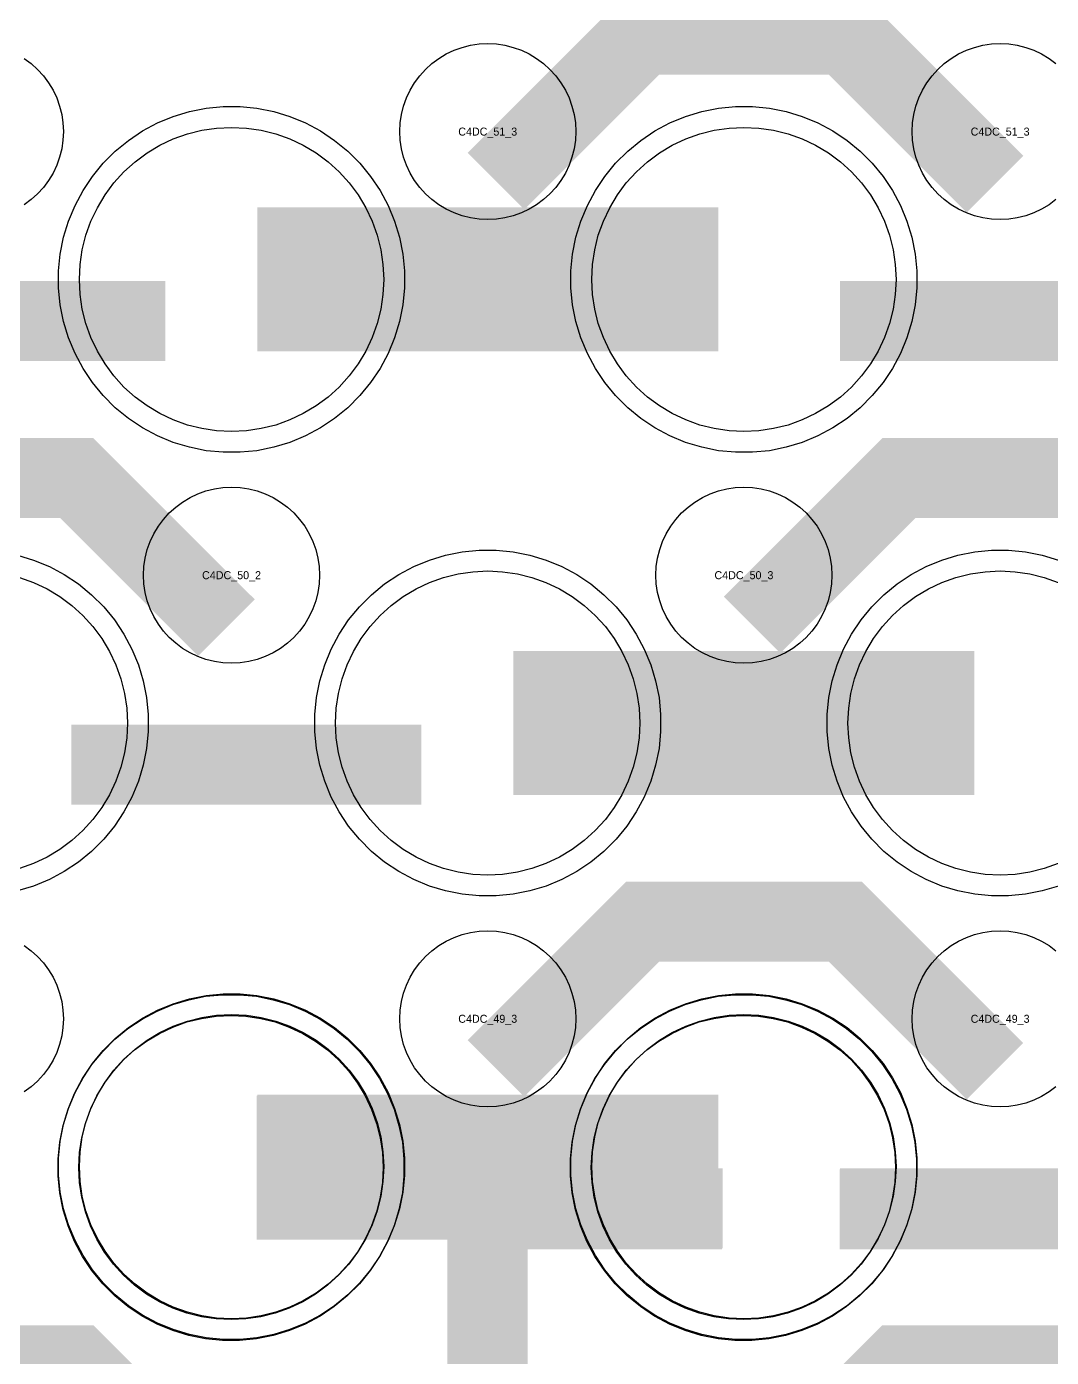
# Model space of a CAD drawing. Extents: x -11880 to 11880, y -14992 to 14992.
# Drawn here: x -11184 to -10864, y -8109.5 to -7693.8 of the extents above; entities that cross this region are included whole.
import ezdxf
from ezdxf.enums import TextEntityAlignment as Align

# ---------------------------------------------------------------- set-up
doc = ezdxf.new("R2010")
doc.units = 0
doc.header["$MEASUREMENT"] = 0
for name, color, linetype in [('GDS_775_DT_237', 138, 'CONTINUOUS'), ('RDL1_FS', 34, 'CONTINUOUS'), ('RDL_BS', 160, 'CONTINUOUS')]:
    doc.layers.add(name, color=color, linetype=linetype)

msp = doc.modelspace()

# ---------------------------------------------------------------- linework, layer by layer
at = {"layer": 'RDL1_FS'}
for points in [[(-11120, -7820.304), (-11124.657, -7820.075), (-11129.268, -7819.391), (-11133.791, -7818.259), (-11138.181, -7816.687), (-11142.395, -7814.695), (-11146.395, -7812.297), (-11150.14, -7809.519), (-11153.594, -7806.389), (-11156.724, -7802.935), (-11159.502, -7799.19), (-11161.9, -7795.19), (-11163.892, -7790.976), (-11165.464, -7786.586), (-11166.596, -7782.063), (-11167.28, -7777.452), (-11167.509, -7772.795), (-11167.28, -7768.138), (-11166.596, -7763.527), (-11165.464, -7759.004), (-11163.892, -7754.614), (-11161.9, -7750.4), (-11159.502, -7746.4), (-11156.724, -7742.655), (-11153.594, -7739.201), (-11150.14, -7736.071), (-11146.395, -7733.293), (-11142.395, -7730.895), (-11138.181, -7728.903), (-11133.791, -7727.331), (-11129.268, -7726.199), (-11124.657, -7725.515), (-11120, -7725.286), (-11115.343, -7725.515), (-11110.732, -7726.199), (-11106.209, -7727.331), (-11101.819, -7728.903), (-11097.605, -7730.895), (-11093.605, -7733.293), (-11089.86, -7736.071), (-11086.406, -7739.201), (-11083.276, -7742.655), (-11080.498, -7746.4), (-11078.1, -7750.4), (-11076.108, -7754.614), (-11074.536, -7759.004), (-11073.404, -7763.527), (-11072.72, -7768.138), (-11072.491, -7772.795), (-11072.72, -7777.452), (-11073.404, -7782.063), (-11074.536, -7786.586), (-11076.108, -7790.976), (-11078.1, -7795.19), (-11080.498, -7799.19), (-11083.276, -7802.935), (-11086.406, -7806.389), (-11089.86, -7809.519), (-11093.605, -7812.297), (-11097.605, -7814.695), (-11101.819, -7816.687), (-11106.209, -7818.259), (-11110.732, -7819.391), (-11115.343, -7820.075)], [(-10960, -7820.304), (-10964.657, -7820.075), (-10969.268, -7819.391), (-10973.791, -7818.259), (-10978.181, -7816.687), (-10982.395, -7814.695), (-10986.395, -7812.297), (-10990.14, -7809.519), (-10993.594, -7806.389), (-10996.724, -7802.935), (-10999.502, -7799.19), (-11001.9, -7795.19), (-11003.892, -7790.976), (-11005.464, -7786.586), (-11006.596, -7782.063), (-11007.28, -7777.452), (-11007.509, -7772.795), (-11007.28, -7768.138), (-11006.596, -7763.527), (-11005.464, -7759.004), (-11003.892, -7754.614), (-11001.9, -7750.4), (-10999.502, -7746.4), (-10996.724, -7742.655), (-10993.594, -7739.201), (-10990.14, -7736.071), (-10986.395, -7733.293), (-10982.395, -7730.895), (-10978.181, -7728.903), (-10973.791, -7727.331), (-10969.268, -7726.199), (-10964.657, -7725.515), (-10960, -7725.286), (-10955.343, -7725.515), (-10950.732, -7726.199), (-10946.209, -7727.331), (-10941.819, -7728.903), (-10937.605, -7730.895), (-10933.605, -7733.293), (-10929.86, -7736.071), (-10926.406, -7739.201), (-10923.276, -7742.655), (-10920.498, -7746.4), (-10918.1, -7750.4), (-10916.108, -7754.614), (-10914.536, -7759.004), (-10913.404, -7763.527), (-10912.72, -7768.138), (-10912.491, -7772.795), (-10912.72, -7777.452), (-10913.404, -7782.063), (-10914.536, -7786.586), (-10916.108, -7790.976), (-10918.1, -7795.19), (-10920.498, -7799.19), (-10923.276, -7802.935), (-10926.406, -7806.389), (-10929.86, -7809.519), (-10933.605, -7812.297), (-10937.605, -7814.695), (-10941.819, -7816.687), (-10946.209, -7818.259), (-10950.732, -7819.391), (-10955.343, -7820.075)], [(-11040, -7958.869), (-11044.657, -7958.64), (-11049.268, -7957.956), (-11053.791, -7956.824), (-11058.181, -7955.252), (-11062.395, -7953.26), (-11066.395, -7950.862), (-11070.14, -7948.084), (-11073.594, -7944.954), (-11076.724, -7941.5), (-11079.502, -7937.755), (-11081.9, -7933.755), (-11083.892, -7929.541), (-11085.464, -7925.151), (-11086.596, -7920.628), (-11087.28, -7916.017), (-11087.509, -7911.36), (-11087.28, -7906.703), (-11086.596, -7902.092), (-11085.464, -7897.569), (-11083.892, -7893.179), (-11081.9, -7888.965), (-11079.502, -7884.965), (-11076.724, -7881.22), (-11073.594, -7877.766), (-11070.14, -7874.636), (-11066.395, -7871.858), (-11062.395, -7869.46), (-11058.181, -7867.468), (-11053.791, -7865.896), (-11049.268, -7864.764), (-11044.657, -7864.08), (-11040, -7863.851), (-11035.343, -7864.08), (-11030.732, -7864.764), (-11026.209, -7865.896), (-11021.819, -7867.468), (-11017.605, -7869.46), (-11013.605, -7871.858), (-11009.86, -7874.636), (-11006.406, -7877.766), (-11003.276, -7881.22), (-11000.498, -7884.965), (-10998.1, -7888.965), (-10996.108, -7893.179), (-10994.536, -7897.569), (-10993.404, -7902.092), (-10992.72, -7906.703), (-10992.491, -7911.36), (-10992.72, -7916.017), (-10993.404, -7920.628), (-10994.536, -7925.151), (-10996.108, -7929.541), (-10998.1, -7933.755), (-11000.498, -7937.755), (-11003.276, -7941.5), (-11006.406, -7944.954), (-11009.86, -7948.084), (-11013.605, -7950.862), (-11017.605, -7953.26), (-11021.819, -7955.252), (-11026.209, -7956.824), (-11030.732, -7957.956), (-11035.343, -7958.64)], [(-11120, -8097.434), (-11124.657, -8097.205), (-11129.268, -8096.521), (-11133.791, -8095.389), (-11138.181, -8093.817), (-11142.395, -8091.825), (-11146.395, -8089.427), (-11150.14, -8086.649), (-11153.594, -8083.519), (-11156.724, -8080.065), (-11159.502, -8076.32), (-11161.9, -8072.32), (-11163.892, -8068.106), (-11165.464, -8063.716), (-11166.596, -8059.193), (-11167.28, -8054.582), (-11167.509, -8049.925), (-11167.28, -8045.268), (-11166.596, -8040.657), (-11165.464, -8036.134), (-11163.892, -8031.744), (-11161.9, -8027.53), (-11159.502, -8023.53), (-11156.724, -8019.785), (-11153.594, -8016.331), (-11150.14, -8013.201), (-11146.395, -8010.423), (-11142.395, -8008.025), (-11138.181, -8006.033), (-11133.791, -8004.461), (-11129.268, -8003.329), (-11124.657, -8002.645), (-11120, -8002.416), (-11115.343, -8002.645), (-11110.732, -8003.329), (-11106.209, -8004.461), (-11101.819, -8006.033), (-11097.605, -8008.025), (-11093.605, -8010.423), (-11089.86, -8013.201), (-11086.406, -8016.331), (-11083.276, -8019.785), (-11080.498, -8023.53), (-11078.1, -8027.53), (-11076.108, -8031.744), (-11074.536, -8036.134), (-11073.404, -8040.657), (-11072.72, -8045.268), (-11072.491, -8049.925), (-11072.72, -8054.582), (-11073.404, -8059.193), (-11074.536, -8063.716), (-11076.108, -8068.106), (-11078.1, -8072.32), (-11080.498, -8076.32), (-11083.276, -8080.065), (-11086.406, -8083.519), (-11089.86, -8086.649), (-11093.605, -8089.427), (-11097.605, -8091.825), (-11101.819, -8093.817), (-11106.209, -8095.389), (-11110.732, -8096.521), (-11115.343, -8097.205)], [(-10960, -8097.434), (-10964.657, -8097.205), (-10969.268, -8096.521), (-10973.791, -8095.389), (-10978.181, -8093.817), (-10982.395, -8091.825), (-10986.395, -8089.427), (-10990.14, -8086.649), (-10993.594, -8083.519), (-10996.724, -8080.065), (-10999.502, -8076.32), (-11001.9, -8072.32), (-11003.892, -8068.106), (-11005.464, -8063.716), (-11006.596, -8059.193), (-11007.28, -8054.582), (-11007.509, -8049.925), (-11007.28, -8045.268), (-11006.596, -8040.657), (-11005.464, -8036.134), (-11003.892, -8031.744), (-11001.9, -8027.53), (-10999.502, -8023.53), (-10996.724, -8019.785), (-10993.594, -8016.331), (-10990.14, -8013.201), (-10986.395, -8010.423), (-10982.395, -8008.025), (-10978.181, -8006.033), (-10973.791, -8004.461), (-10969.268, -8003.329), (-10964.657, -8002.645), (-10960, -8002.416), (-10955.343, -8002.645), (-10950.732, -8003.329), (-10946.209, -8004.461), (-10941.819, -8006.033), (-10937.605, -8008.025), (-10933.605, -8010.423), (-10929.86, -8013.201), (-10926.406, -8016.331), (-10923.276, -8019.785), (-10920.498, -8023.53), (-10918.1, -8027.53), (-10916.108, -8031.744), (-10914.536, -8036.134), (-10913.404, -8040.657), (-10912.72, -8045.268), (-10912.491, -8049.925), (-10912.72, -8054.582), (-10913.404, -8059.193), (-10914.536, -8063.716), (-10916.108, -8068.106), (-10918.1, -8072.32), (-10920.498, -8076.32), (-10923.276, -8080.065), (-10926.406, -8083.519), (-10929.86, -8086.649), (-10933.605, -8089.427), (-10937.605, -8091.825), (-10941.819, -8093.817), (-10946.209, -8095.389), (-10950.732, -8096.521), (-10955.343, -8097.205)]]:
    msp.add_lwpolyline(points, close=True, dxfattribs=at)
for points in [[(-11111.998, -7772.795, 45, 45, 0), (-11039.998, -7772.795, 45, 45, 0)], [(-11039.998, -7772.795, 45, 45, 0), (-10967.998, -7772.795, 45, 45, 0)], [(-11031.998, -7911.36, 45, 45, 0), (-10959.998, -7911.36, 45, 45, 0)], [(-10959.998, -7911.36, 45, 45, 0), (-10887.998, -7911.36, 45, 45, 0)], [(-11111.998, -8049.925, 45, 45, 0), (-11039.998, -8049.925, 45, 45, 0)], [(-11039.998, -8049.925, 45, 45, 0), (-10967.998, -8049.925, 45, 45, 0)]]:
    msp.add_lwpolyline(points, format="xyseb", dxfattribs=at)
for points in [[(-10861.819, -7955.252), (-10866.209, -7956.824), (-10870.732, -7957.956), (-10875.343, -7958.64), (-10880, -7958.869), (-10884.657, -7958.64), (-10889.268, -7957.956), (-10893.791, -7956.824), (-10898.181, -7955.252), (-10902.395, -7953.26), (-10906.395, -7950.862), (-10910.14, -7948.084), (-10913.594, -7944.954), (-10916.724, -7941.5), (-10919.502, -7937.755), (-10921.9, -7933.755), (-10923.892, -7929.541), (-10925.464, -7925.151), (-10926.596, -7920.628), (-10927.28, -7916.017), (-10927.509, -7911.36), (-10927.28, -7906.703), (-10926.596, -7902.092), (-10925.464, -7897.569), (-10923.892, -7893.179), (-10921.9, -7888.965), (-10919.502, -7884.965), (-10916.724, -7881.22), (-10913.594, -7877.766), (-10910.14, -7874.636), (-10906.395, -7871.858), (-10902.395, -7869.46), (-10898.181, -7867.468), (-10893.791, -7865.896), (-10889.268, -7864.764), (-10884.657, -7864.08), (-10880, -7863.851), (-10875.343, -7864.08), (-10870.732, -7864.764), (-10866.209, -7865.896), (-10861.819, -7867.468)], [(-11186.209, -7865.896), (-11181.819, -7867.468), (-11177.605, -7869.46), (-11173.605, -7871.858), (-11169.86, -7874.636), (-11166.406, -7877.766), (-11163.276, -7881.22), (-11160.498, -7884.965), (-11158.1, -7888.965), (-11156.108, -7893.179), (-11154.536, -7897.569), (-11153.404, -7902.092), (-11152.72, -7906.703), (-11152.491, -7911.36), (-11152.72, -7916.017), (-11153.404, -7920.628), (-11154.536, -7925.151), (-11156.108, -7929.541), (-11158.1, -7933.755), (-11160.498, -7937.755), (-11163.276, -7941.5), (-11166.406, -7944.954), (-11169.86, -7948.084), (-11173.605, -7950.862), (-11177.605, -7953.26), (-11181.819, -7955.252), (-11186.209, -7956.824)]]:
    msp.add_lwpolyline(points, dxfattribs=at)
at = {"layer": 'RDL1_FS', "color": 241, "true_color": 0xf7abae}
for points in [[(-11120.149, -8097.716), (-11124.806, -8097.487), (-11129.417, -8096.803), (-11133.94, -8095.671), (-11138.33, -8094.099), (-11142.544, -8092.107), (-11146.544, -8089.709), (-11150.289, -8086.931), (-11153.743, -8083.801), (-11156.873, -8080.347), (-11159.651, -8076.602), (-11162.049, -8072.602), (-11164.041, -8068.388), (-11165.613, -8063.998), (-11166.745, -8059.475), (-11167.429, -8054.864), (-11167.658, -8050.207), (-11167.429, -8045.55), (-11166.745, -8040.939), (-11165.613, -8036.416), (-11164.041, -8032.026), (-11162.049, -8027.812), (-11159.651, -8023.812), (-11156.873, -8020.067), (-11153.743, -8016.613), (-11150.289, -8013.483), (-11146.544, -8010.705), (-11142.544, -8008.307), (-11138.33, -8006.315), (-11133.94, -8004.743), (-11129.417, -8003.611), (-11124.806, -8002.927), (-11120.149, -8002.698), (-11115.492, -8002.927), (-11110.881, -8003.611), (-11106.358, -8004.743), (-11101.968, -8006.315), (-11097.754, -8008.307), (-11093.754, -8010.705), (-11090.009, -8013.483), (-11086.555, -8016.613), (-11083.425, -8020.067), (-11080.647, -8023.812), (-11078.249, -8027.812), (-11076.257, -8032.026), (-11074.685, -8036.416), (-11073.553, -8040.939), (-11072.869, -8045.55), (-11072.64, -8050.207), (-11072.869, -8054.864), (-11073.553, -8059.475), (-11074.685, -8063.998), (-11076.257, -8068.388), (-11078.249, -8072.602), (-11080.647, -8076.602), (-11083.425, -8080.347), (-11086.555, -8083.801), (-11090.009, -8086.931), (-11093.754, -8089.709), (-11097.754, -8092.107), (-11101.968, -8094.099), (-11106.358, -8095.671), (-11110.881, -8096.803), (-11115.492, -8097.487)], [(-10960.149, -8097.716), (-10964.806, -8097.487), (-10969.417, -8096.803), (-10973.94, -8095.671), (-10978.33, -8094.099), (-10982.544, -8092.107), (-10986.544, -8089.709), (-10990.289, -8086.931), (-10993.743, -8083.801), (-10996.873, -8080.347), (-10999.651, -8076.602), (-11002.049, -8072.602), (-11004.041, -8068.388), (-11005.613, -8063.998), (-11006.745, -8059.475), (-11007.429, -8054.864), (-11007.658, -8050.207), (-11007.429, -8045.55), (-11006.745, -8040.939), (-11005.613, -8036.416), (-11004.041, -8032.026), (-11002.049, -8027.812), (-10999.651, -8023.812), (-10996.873, -8020.067), (-10993.743, -8016.613), (-10990.289, -8013.483), (-10986.544, -8010.705), (-10982.544, -8008.307), (-10978.33, -8006.315), (-10973.94, -8004.743), (-10969.417, -8003.611), (-10964.806, -8002.927), (-10960.149, -8002.698), (-10955.492, -8002.927), (-10950.881, -8003.611), (-10946.358, -8004.743), (-10941.968, -8006.315), (-10937.754, -8008.307), (-10933.754, -8010.705), (-10930.009, -8013.483), (-10926.555, -8016.613), (-10923.425, -8020.067), (-10920.647, -8023.812), (-10918.249, -8027.812), (-10916.257, -8032.026), (-10914.685, -8036.416), (-10913.553, -8040.939), (-10912.869, -8045.55), (-10912.64, -8050.207), (-10912.869, -8054.864), (-10913.553, -8059.475), (-10914.685, -8063.998), (-10916.257, -8068.388), (-10918.249, -8072.602), (-10920.647, -8076.602), (-10923.425, -8080.347), (-10926.555, -8083.801), (-10930.009, -8086.931), (-10933.754, -8089.709), (-10937.754, -8092.107), (-10941.968, -8094.099), (-10946.358, -8095.671), (-10950.881, -8096.803), (-10955.492, -8097.487)]]:
    msp.add_lwpolyline(points, close=True, dxfattribs=at)
for points in [[(-11112.147, -8050.207, 45, 45, 0), (-11040.147, -8050.207, 45, 45, 0)], [(-11040.147, -8050.207, 45, 45, 0), (-10968.147, -8050.207, 45, 45, 0)]]:
    msp.add_lwpolyline(points, format="xyseb", dxfattribs=at)
at = {"layer": 'RDL_BS'}
for points in [[(-11037.438, -7742.109, 25, 25, 0), (-10991.623, -7696.294, 25, 25, 0), (-10958.07, -7696.294, 25, 25, 0)], [(-10881.599, -7743.008, 25, 25, 0), (-10928.313, -7696.294, 25, 25, 0), (-10958.071, -7696.294, 25, 25, 0)], [(-11249.984, -7785.808, 25, 25, 0), (-11140.719, -7785.808, 25, 25, 0)], [(-10929.984, -7785.808, 25, 25, 0), (-10820.719, -7785.808, 25, 25, 0)], [(-11121.599, -7881.573, 25, 25, 0), (-11168.313, -7834.859, 25, 25, 0), (-11198.071, -7834.859, 25, 25, 0)], [(-10957.438, -7880.674, 25, 25, 0), (-10911.623, -7834.859, 25, 25, 0), (-10878.07, -7834.859, 25, 25, 0)], [(-10801.599, -7881.573, 25, 25, 0), (-10848.313, -7834.859, 25, 25, 0), (-10878.071, -7834.859, 25, 25, 0)], [(-11169.984, -7924.373, 25, 25, 0), (-11060.719, -7924.373, 25, 25, 0)], [(-11037.438, -8019.239, 25, 25, 0), (-10991.623, -7973.424, 25, 25, 0), (-10958.07, -7973.424, 25, 25, 0)], [(-10881.599, -8020.138, 25, 25, 0), (-10928.313, -7973.424, 25, 25, 0), (-10958.071, -7973.424, 25, 25, 0)], [(-11040, -8157.225, 25, 25, 0), (-11040, -8050.448, 25, 25, 0)], [(-11040, -8157.225, 25, 25, 0), (-11040, -8050.448, 25, 25, 0)], [(-11052.5, -8062.948, 25, 25, 0), (-10987.833, -8062.948, 25, 25, 0)], [(-11052.5, -8062.948, 25, 25, 0), (-10966.667, -8062.948, 25, 25, 0)], [(-10929.984, -8062.938, 25, 25, 0), (-10820.719, -8062.938, 25, 25, 0)], [(-11121.599, -8158.703, 25, 25, 0), (-11168.313, -8111.989, 25, 25, 0), (-11198.071, -8111.989, 25, 25, 0)], [(-10957.438, -8157.804, 25, 25, 0), (-10911.623, -8111.989, 25, 25, 0), (-10878.07, -8111.989, 25, 25, 0)], [(-10801.599, -8158.703, 25, 25, 0), (-10848.313, -8111.989, 25, 25, 0), (-10878.071, -8111.989, 25, 25, 0)]]:
    msp.add_lwpolyline(points, format="xyseb", dxfattribs=at)
for points in [[(-11040, -7754.101), (-11042.693, -7753.969), (-11045.365, -7753.573), (-11047.984, -7752.916), (-11050.519, -7752.009), (-11052.956, -7750.857), (-11055.28, -7749.464), (-11057.443, -7747.861), (-11059.442, -7746.049), (-11061.254, -7744.05), (-11062.857, -7741.887), (-11064.25, -7739.563), (-11065.402, -7737.126), (-11066.309, -7734.591), (-11066.966, -7731.972), (-11067.362, -7729.3), (-11067.494, -7726.607), (-11067.362, -7723.914), (-11066.966, -7721.242), (-11066.309, -7718.623), (-11065.402, -7716.088), (-11064.25, -7713.651), (-11062.857, -7711.327), (-11061.254, -7709.164), (-11059.442, -7707.165), (-11057.443, -7705.353), (-11055.28, -7703.75), (-11052.956, -7702.357), (-11050.519, -7701.205), (-11047.984, -7700.298), (-11045.365, -7699.641), (-11042.693, -7699.245), (-11040, -7699.113), (-11037.307, -7699.245), (-11034.635, -7699.641), (-11032.016, -7700.298), (-11029.481, -7701.205), (-11027.044, -7702.357), (-11024.72, -7703.75), (-11022.557, -7705.353), (-11020.558, -7707.165), (-11018.746, -7709.164), (-11017.143, -7711.327), (-11015.75, -7713.651), (-11014.598, -7716.088), (-11013.691, -7718.623), (-11013.034, -7721.242), (-11012.638, -7723.914), (-11012.506, -7726.607), (-11012.638, -7729.3), (-11013.034, -7731.972), (-11013.691, -7734.591), (-11014.598, -7737.126), (-11015.75, -7739.563), (-11017.143, -7741.887), (-11018.746, -7744.05), (-11020.558, -7746.049), (-11022.557, -7747.861), (-11024.72, -7749.464), (-11027.044, -7750.857), (-11029.481, -7752.009), (-11032.016, -7752.916), (-11034.635, -7753.573), (-11037.307, -7753.969)], [(-11122.644, -7826.795), (-11127.938, -7826.278), (-11133.165, -7825.232), (-11138.205, -7823.701), (-11143.115, -7821.67), (-11147.777, -7819.178), (-11152.191, -7816.231), (-11156.292, -7812.869), (-11160.074, -7809.087), (-11163.436, -7804.986), (-11166.383, -7800.572), (-11168.875, -7795.91), (-11170.906, -7791), (-11172.437, -7785.96), (-11173.483, -7780.733), (-11174, -7775.439), (-11174, -7770.151), (-11173.483, -7764.857), (-11172.437, -7759.63), (-11170.906, -7754.59), (-11168.875, -7749.68), (-11166.383, -7745.018), (-11163.436, -7740.604), (-11160.074, -7736.503), (-11156.292, -7732.721), (-11152.191, -7729.359), (-11147.777, -7726.412), (-11143.115, -7723.92), (-11138.205, -7721.889), (-11133.165, -7720.358), (-11127.938, -7719.312), (-11122.644, -7718.795), (-11117.356, -7718.795), (-11112.062, -7719.312), (-11106.835, -7720.358), (-11101.795, -7721.889), (-11096.885, -7723.92), (-11092.223, -7726.412), (-11087.809, -7729.359), (-11083.708, -7732.721), (-11079.926, -7736.503), (-11076.564, -7740.604), (-11073.617, -7745.018), (-11071.125, -7749.68), (-11069.094, -7754.59), (-11067.563, -7759.63), (-11066.517, -7764.857), (-11066, -7770.151), (-11066, -7775.439), (-11066.517, -7780.733), (-11067.563, -7785.96), (-11069.094, -7791), (-11071.125, -7795.91), (-11073.617, -7800.572), (-11076.564, -7804.986), (-11079.926, -7809.087), (-11083.708, -7812.869), (-11087.809, -7816.231), (-11092.223, -7819.178), (-11096.885, -7821.67), (-11101.795, -7823.701), (-11106.835, -7825.232), (-11112.062, -7826.278), (-11117.356, -7826.795)], [(-10962.644, -7826.795), (-10967.938, -7826.278), (-10973.165, -7825.232), (-10978.205, -7823.701), (-10983.115, -7821.67), (-10987.777, -7819.178), (-10992.191, -7816.231), (-10996.292, -7812.869), (-11000.074, -7809.087), (-11003.436, -7804.986), (-11006.383, -7800.572), (-11008.875, -7795.91), (-11010.906, -7791), (-11012.437, -7785.96), (-11013.483, -7780.733), (-11014, -7775.439), (-11014, -7770.151), (-11013.483, -7764.857), (-11012.437, -7759.63), (-11010.906, -7754.59), (-11008.875, -7749.68), (-11006.383, -7745.018), (-11003.436, -7740.604), (-11000.074, -7736.503), (-10996.292, -7732.721), (-10992.191, -7729.359), (-10987.777, -7726.412), (-10983.115, -7723.92), (-10978.205, -7721.889), (-10973.165, -7720.358), (-10967.938, -7719.312), (-10962.644, -7718.795), (-10957.356, -7718.795), (-10952.062, -7719.312), (-10946.835, -7720.358), (-10941.795, -7721.889), (-10936.885, -7723.92), (-10932.223, -7726.412), (-10927.809, -7729.359), (-10923.708, -7732.721), (-10919.926, -7736.503), (-10916.564, -7740.604), (-10913.617, -7745.018), (-10911.125, -7749.68), (-10909.094, -7754.59), (-10907.563, -7759.63), (-10906.517, -7764.857), (-10906, -7770.151), (-10906, -7775.439), (-10906.517, -7780.733), (-10907.563, -7785.96), (-10909.094, -7791), (-10911.125, -7795.91), (-10913.617, -7800.572), (-10916.564, -7804.986), (-10919.926, -7809.087), (-10923.708, -7812.869), (-10927.809, -7816.231), (-10932.223, -7819.178), (-10936.885, -7821.67), (-10941.795, -7823.701), (-10946.835, -7825.232), (-10952.062, -7826.278), (-10957.356, -7826.795)], [(-11120, -7892.666), (-11122.693, -7892.534), (-11125.365, -7892.138), (-11127.984, -7891.481), (-11130.519, -7890.574), (-11132.956, -7889.422), (-11135.28, -7888.029), (-11137.443, -7886.426), (-11139.442, -7884.614), (-11141.254, -7882.615), (-11142.857, -7880.452), (-11144.25, -7878.128), (-11145.402, -7875.691), (-11146.309, -7873.156), (-11146.966, -7870.537), (-11147.362, -7867.865), (-11147.494, -7865.172), (-11147.362, -7862.479), (-11146.966, -7859.807), (-11146.309, -7857.188), (-11145.402, -7854.653), (-11144.25, -7852.216), (-11142.857, -7849.892), (-11141.254, -7847.729), (-11139.442, -7845.73), (-11137.443, -7843.918), (-11135.28, -7842.315), (-11132.956, -7840.922), (-11130.519, -7839.77), (-11127.984, -7838.863), (-11125.365, -7838.206), (-11122.693, -7837.81), (-11120, -7837.678), (-11117.307, -7837.81), (-11114.635, -7838.206), (-11112.016, -7838.863), (-11109.481, -7839.77), (-11107.044, -7840.922), (-11104.72, -7842.315), (-11102.557, -7843.918), (-11100.558, -7845.73), (-11098.746, -7847.729), (-11097.143, -7849.892), (-11095.75, -7852.216), (-11094.598, -7854.653), (-11093.691, -7857.188), (-11093.034, -7859.807), (-11092.638, -7862.479), (-11092.506, -7865.172), (-11092.638, -7867.865), (-11093.034, -7870.537), (-11093.691, -7873.156), (-11094.598, -7875.691), (-11095.75, -7878.128), (-11097.143, -7880.452), (-11098.746, -7882.615), (-11100.558, -7884.614), (-11102.557, -7886.426), (-11104.72, -7888.029), (-11107.044, -7889.422), (-11109.481, -7890.574), (-11112.016, -7891.481), (-11114.635, -7892.138), (-11117.307, -7892.534)], [(-10960, -7892.666), (-10962.693, -7892.534), (-10965.365, -7892.138), (-10967.984, -7891.481), (-10970.519, -7890.574), (-10972.956, -7889.422), (-10975.28, -7888.029), (-10977.443, -7886.426), (-10979.442, -7884.614), (-10981.254, -7882.615), (-10982.857, -7880.452), (-10984.25, -7878.128), (-10985.402, -7875.691), (-10986.309, -7873.156), (-10986.966, -7870.537), (-10987.362, -7867.865), (-10987.494, -7865.172), (-10987.362, -7862.479), (-10986.966, -7859.807), (-10986.309, -7857.188), (-10985.402, -7854.653), (-10984.25, -7852.216), (-10982.857, -7849.892), (-10981.254, -7847.729), (-10979.442, -7845.73), (-10977.443, -7843.918), (-10975.28, -7842.315), (-10972.956, -7840.922), (-10970.519, -7839.77), (-10967.984, -7838.863), (-10965.365, -7838.206), (-10962.693, -7837.81), (-10960, -7837.678), (-10957.307, -7837.81), (-10954.635, -7838.206), (-10952.016, -7838.863), (-10949.481, -7839.77), (-10947.044, -7840.922), (-10944.72, -7842.315), (-10942.557, -7843.918), (-10940.558, -7845.73), (-10938.746, -7847.729), (-10937.143, -7849.892), (-10935.75, -7852.216), (-10934.598, -7854.653), (-10933.691, -7857.188), (-10933.034, -7859.807), (-10932.638, -7862.479), (-10932.506, -7865.172), (-10932.638, -7867.865), (-10933.034, -7870.537), (-10933.691, -7873.156), (-10934.598, -7875.691), (-10935.75, -7878.128), (-10937.143, -7880.452), (-10938.746, -7882.615), (-10940.558, -7884.614), (-10942.557, -7886.426), (-10944.72, -7888.029), (-10947.044, -7889.422), (-10949.481, -7890.574), (-10952.016, -7891.481), (-10954.635, -7892.138), (-10957.307, -7892.534)], [(-11042.644, -7965.36), (-11047.938, -7964.843), (-11053.165, -7963.797), (-11058.205, -7962.266), (-11063.115, -7960.235), (-11067.777, -7957.743), (-11072.191, -7954.796), (-11076.292, -7951.434), (-11080.074, -7947.652), (-11083.436, -7943.551), (-11086.383, -7939.137), (-11088.875, -7934.475), (-11090.906, -7929.565), (-11092.437, -7924.525), (-11093.483, -7919.298), (-11094, -7914.004), (-11094, -7908.716), (-11093.483, -7903.422), (-11092.437, -7898.195), (-11090.906, -7893.155), (-11088.875, -7888.245), (-11086.383, -7883.583), (-11083.436, -7879.169), (-11080.074, -7875.068), (-11076.292, -7871.286), (-11072.191, -7867.924), (-11067.777, -7864.977), (-11063.115, -7862.485), (-11058.205, -7860.454), (-11053.165, -7858.923), (-11047.938, -7857.877), (-11042.644, -7857.36), (-11037.356, -7857.36), (-11032.062, -7857.877), (-11026.835, -7858.923), (-11021.795, -7860.454), (-11016.885, -7862.485), (-11012.223, -7864.977), (-11007.809, -7867.924), (-11003.708, -7871.286), (-10999.926, -7875.068), (-10996.564, -7879.169), (-10993.617, -7883.583), (-10991.125, -7888.245), (-10989.094, -7893.155), (-10987.563, -7898.195), (-10986.517, -7903.422), (-10986, -7908.716), (-10986, -7914.004), (-10986.517, -7919.298), (-10987.563, -7924.525), (-10989.094, -7929.565), (-10991.125, -7934.475), (-10993.617, -7939.137), (-10996.564, -7943.551), (-10999.926, -7947.652), (-11003.708, -7951.434), (-11007.809, -7954.796), (-11012.223, -7957.743), (-11016.885, -7960.235), (-11021.795, -7962.266), (-11026.835, -7963.797), (-11032.062, -7964.843), (-11037.356, -7965.36)], [(-11040, -8031.231), (-11042.693, -8031.099), (-11045.365, -8030.703), (-11047.984, -8030.046), (-11050.519, -8029.139), (-11052.956, -8027.987), (-11055.28, -8026.594), (-11057.443, -8024.991), (-11059.442, -8023.179), (-11061.254, -8021.18), (-11062.857, -8019.017), (-11064.25, -8016.693), (-11065.402, -8014.256), (-11066.309, -8011.721), (-11066.966, -8009.102), (-11067.362, -8006.43), (-11067.494, -8003.737), (-11067.362, -8001.044), (-11066.966, -7998.372), (-11066.309, -7995.753), (-11065.402, -7993.218), (-11064.25, -7990.781), (-11062.857, -7988.457), (-11061.254, -7986.294), (-11059.442, -7984.295), (-11057.443, -7982.483), (-11055.28, -7980.88), (-11052.956, -7979.487), (-11050.519, -7978.335), (-11047.984, -7977.428), (-11045.365, -7976.771), (-11042.693, -7976.375), (-11040, -7976.243), (-11037.307, -7976.375), (-11034.635, -7976.771), (-11032.016, -7977.428), (-11029.481, -7978.335), (-11027.044, -7979.487), (-11024.72, -7980.88), (-11022.557, -7982.483), (-11020.558, -7984.295), (-11018.746, -7986.294), (-11017.143, -7988.457), (-11015.75, -7990.781), (-11014.598, -7993.218), (-11013.691, -7995.753), (-11013.034, -7998.372), (-11012.638, -8001.044), (-11012.506, -8003.737), (-11012.638, -8006.43), (-11013.034, -8009.102), (-11013.691, -8011.721), (-11014.598, -8014.256), (-11015.75, -8016.693), (-11017.143, -8019.017), (-11018.746, -8021.18), (-11020.558, -8023.179), (-11022.557, -8024.991), (-11024.72, -8026.594), (-11027.044, -8027.987), (-11029.481, -8029.139), (-11032.016, -8030.046), (-11034.635, -8030.703), (-11037.307, -8031.099)], [(-11122.644, -8103.925), (-11127.938, -8103.408), (-11133.165, -8102.362), (-11138.205, -8100.831), (-11143.115, -8098.8), (-11147.777, -8096.308), (-11152.191, -8093.361), (-11156.292, -8089.999), (-11160.074, -8086.217), (-11163.436, -8082.116), (-11166.383, -8077.702), (-11168.875, -8073.04), (-11170.906, -8068.13), (-11172.437, -8063.09), (-11173.483, -8057.863), (-11174, -8052.569), (-11174, -8047.281), (-11173.483, -8041.987), (-11172.437, -8036.76), (-11170.906, -8031.72), (-11168.875, -8026.81), (-11166.383, -8022.148), (-11163.436, -8017.734), (-11160.074, -8013.633), (-11156.292, -8009.851), (-11152.191, -8006.489), (-11147.777, -8003.542), (-11143.115, -8001.05), (-11138.205, -7999.019), (-11133.165, -7997.488), (-11127.938, -7996.442), (-11122.644, -7995.925), (-11117.356, -7995.925), (-11112.062, -7996.442), (-11106.835, -7997.488), (-11101.795, -7999.019), (-11096.885, -8001.05), (-11092.223, -8003.542), (-11087.809, -8006.489), (-11083.708, -8009.851), (-11079.926, -8013.633), (-11076.564, -8017.734), (-11073.617, -8022.148), (-11071.125, -8026.81), (-11069.094, -8031.72), (-11067.563, -8036.76), (-11066.517, -8041.987), (-11066, -8047.281), (-11066, -8052.569), (-11066.517, -8057.863), (-11067.563, -8063.09), (-11069.094, -8068.13), (-11071.125, -8073.04), (-11073.617, -8077.702), (-11076.564, -8082.116), (-11079.926, -8086.217), (-11083.708, -8089.999), (-11087.809, -8093.361), (-11092.223, -8096.308), (-11096.885, -8098.8), (-11101.795, -8100.831), (-11106.835, -8102.362), (-11112.062, -8103.408), (-11117.356, -8103.925)], [(-10962.644, -8103.925), (-10967.938, -8103.408), (-10973.165, -8102.362), (-10978.205, -8100.831), (-10983.115, -8098.8), (-10987.777, -8096.308), (-10992.191, -8093.361), (-10996.292, -8089.999), (-11000.074, -8086.217), (-11003.436, -8082.116), (-11006.383, -8077.702), (-11008.875, -8073.04), (-11010.906, -8068.13), (-11012.437, -8063.09), (-11013.483, -8057.863), (-11014, -8052.569), (-11014, -8047.281), (-11013.483, -8041.987), (-11012.437, -8036.76), (-11010.906, -8031.72), (-11008.875, -8026.81), (-11006.383, -8022.148), (-11003.436, -8017.734), (-11000.074, -8013.633), (-10996.292, -8009.851), (-10992.191, -8006.489), (-10987.777, -8003.542), (-10983.115, -8001.05), (-10978.205, -7999.019), (-10973.165, -7997.488), (-10967.938, -7996.442), (-10962.644, -7995.925), (-10957.356, -7995.925), (-10952.062, -7996.442), (-10946.835, -7997.488), (-10941.795, -7999.019), (-10936.885, -8001.05), (-10932.223, -8003.542), (-10927.809, -8006.489), (-10923.708, -8009.851), (-10919.926, -8013.633), (-10916.564, -8017.734), (-10913.617, -8022.148), (-10911.125, -8026.81), (-10909.094, -8031.72), (-10907.563, -8036.76), (-10906.517, -8041.987), (-10906, -8047.281), (-10906, -8052.569), (-10906.517, -8057.863), (-10907.563, -8063.09), (-10909.094, -8068.13), (-10911.125, -8073.04), (-10913.617, -8077.702), (-10916.564, -8082.116), (-10919.926, -8086.217), (-10923.708, -8089.999), (-10927.809, -8093.361), (-10932.223, -8096.308), (-10936.885, -8098.8), (-10941.795, -8100.831), (-10946.835, -8102.362), (-10952.062, -8103.408), (-10957.356, -8103.925)]]:
    msp.add_lwpolyline(points, close=True, dxfattribs=at)
for points in [[(-10862.557, -7747.861), (-10864.72, -7749.464), (-10867.044, -7750.857), (-10869.481, -7752.009), (-10872.016, -7752.916), (-10874.635, -7753.573), (-10877.307, -7753.969), (-10880, -7754.101), (-10882.693, -7753.969), (-10885.365, -7753.573), (-10887.984, -7752.916), (-10890.519, -7752.009), (-10892.956, -7750.857), (-10895.28, -7749.464), (-10897.443, -7747.861), (-10899.442, -7746.049), (-10901.254, -7744.05), (-10902.857, -7741.887), (-10904.25, -7739.563), (-10905.402, -7737.126), (-10906.309, -7734.591), (-10906.966, -7731.972), (-10907.362, -7729.3), (-10907.494, -7726.607), (-10907.362, -7723.914), (-10906.966, -7721.242), (-10906.309, -7718.623), (-10905.402, -7716.088), (-10904.25, -7713.651), (-10902.857, -7711.327), (-10901.254, -7709.164), (-10899.442, -7707.165), (-10897.443, -7705.353), (-10895.28, -7703.75), (-10892.956, -7702.357), (-10890.519, -7701.205), (-10887.984, -7700.298), (-10885.365, -7699.641), (-10882.693, -7699.245), (-10880, -7699.113), (-10877.307, -7699.245), (-10874.635, -7699.641), (-10872.016, -7700.298), (-10869.481, -7701.205), (-10867.044, -7702.357), (-10864.72, -7703.75), (-10862.557, -7705.353)], [(-11184.72, -7703.75), (-11182.557, -7705.353), (-11180.558, -7707.165), (-11178.746, -7709.164), (-11177.143, -7711.327), (-11175.75, -7713.651), (-11174.598, -7716.088), (-11173.691, -7718.623), (-11173.034, -7721.242), (-11172.638, -7723.914), (-11172.506, -7726.607), (-11172.638, -7729.3), (-11173.034, -7731.972), (-11173.691, -7734.591), (-11174.598, -7737.126), (-11175.75, -7739.563), (-11177.143, -7741.887), (-11178.746, -7744.05), (-11180.558, -7746.049), (-11182.557, -7747.861), (-11184.72, -7749.464)], [(-11186.835, -7858.923), (-11181.795, -7860.454), (-11176.885, -7862.485), (-11172.223, -7864.977), (-11167.809, -7867.924), (-11163.708, -7871.286), (-11159.926, -7875.068), (-11156.564, -7879.169), (-11153.617, -7883.583), (-11151.125, -7888.245), (-11149.094, -7893.155), (-11147.563, -7898.195), (-11146.517, -7903.422), (-11146, -7908.716), (-11146, -7914.004), (-11146.517, -7919.298), (-11147.563, -7924.525), (-11149.094, -7929.565), (-11151.125, -7934.475), (-11153.617, -7939.137), (-11156.564, -7943.551), (-11159.926, -7947.652), (-11163.708, -7951.434), (-11167.809, -7954.796), (-11172.223, -7957.743), (-11176.885, -7960.235), (-11181.795, -7962.266), (-11186.835, -7963.797)], [(-10861.795, -7962.266), (-10866.835, -7963.797), (-10872.062, -7964.843), (-10877.356, -7965.36), (-10882.644, -7965.36), (-10887.938, -7964.843), (-10893.165, -7963.797), (-10898.205, -7962.266), (-10903.115, -7960.235), (-10907.777, -7957.743), (-10912.191, -7954.796), (-10916.292, -7951.434), (-10920.074, -7947.652), (-10923.436, -7943.551), (-10926.383, -7939.137), (-10928.875, -7934.475), (-10930.906, -7929.565), (-10932.437, -7924.525), (-10933.483, -7919.298), (-10934, -7914.004), (-10934, -7908.716), (-10933.483, -7903.422), (-10932.437, -7898.195), (-10930.906, -7893.155), (-10928.875, -7888.245), (-10926.383, -7883.583), (-10923.436, -7879.169), (-10920.074, -7875.068), (-10916.292, -7871.286), (-10912.191, -7867.924), (-10907.777, -7864.977), (-10903.115, -7862.485), (-10898.205, -7860.454), (-10893.165, -7858.923), (-10887.938, -7857.877), (-10882.644, -7857.36), (-10877.356, -7857.36), (-10872.062, -7857.877), (-10866.835, -7858.923), (-10861.795, -7860.454)], [(-10862.557, -8024.991), (-10864.72, -8026.594), (-10867.044, -8027.987), (-10869.481, -8029.139), (-10872.016, -8030.046), (-10874.635, -8030.703), (-10877.307, -8031.099), (-10880, -8031.231), (-10882.693, -8031.099), (-10885.365, -8030.703), (-10887.984, -8030.046), (-10890.519, -8029.139), (-10892.956, -8027.987), (-10895.28, -8026.594), (-10897.443, -8024.991), (-10899.442, -8023.179), (-10901.254, -8021.18), (-10902.857, -8019.017), (-10904.25, -8016.693), (-10905.402, -8014.256), (-10906.309, -8011.721), (-10906.966, -8009.102), (-10907.362, -8006.43), (-10907.494, -8003.737), (-10907.362, -8001.044), (-10906.966, -7998.372), (-10906.309, -7995.753), (-10905.402, -7993.218), (-10904.25, -7990.781), (-10902.857, -7988.457), (-10901.254, -7986.294), (-10899.442, -7984.295), (-10897.443, -7982.483), (-10895.28, -7980.88), (-10892.956, -7979.487), (-10890.519, -7978.335), (-10887.984, -7977.428), (-10885.365, -7976.771), (-10882.693, -7976.375), (-10880, -7976.243), (-10877.307, -7976.375), (-10874.635, -7976.771), (-10872.016, -7977.428), (-10869.481, -7978.335), (-10867.044, -7979.487), (-10864.72, -7980.88), (-10862.557, -7982.483)], [(-11184.72, -7980.88), (-11182.557, -7982.483), (-11180.558, -7984.295), (-11178.746, -7986.294), (-11177.143, -7988.457), (-11175.75, -7990.781), (-11174.598, -7993.218), (-11173.691, -7995.753), (-11173.034, -7998.372), (-11172.638, -8001.044), (-11172.506, -8003.737), (-11172.638, -8006.43), (-11173.034, -8009.102), (-11173.691, -8011.721), (-11174.598, -8014.256), (-11175.75, -8016.693), (-11177.143, -8019.017), (-11178.746, -8021.18), (-11180.558, -8023.179), (-11182.557, -8024.991), (-11184.72, -8026.594)]]:
    msp.add_lwpolyline(points, dxfattribs=at)
at = {"layer": 'RDL_BS', "color": 241, "true_color": 0xf7abae}
for points in [[(-11122.793, -8104.207), (-11128.087, -8103.69), (-11133.314, -8102.644), (-11138.354, -8101.113), (-11143.264, -8099.082), (-11147.926, -8096.59), (-11152.34, -8093.643), (-11156.441, -8090.281), (-11160.223, -8086.499), (-11163.585, -8082.398), (-11166.532, -8077.984), (-11169.024, -8073.322), (-11171.055, -8068.412), (-11172.586, -8063.372), (-11173.632, -8058.145), (-11174.149, -8052.851), (-11174.149, -8047.563), (-11173.632, -8042.269), (-11172.586, -8037.042), (-11171.055, -8032.002), (-11169.024, -8027.092), (-11166.532, -8022.43), (-11163.585, -8018.016), (-11160.223, -8013.915), (-11156.441, -8010.133), (-11152.34, -8006.771), (-11147.926, -8003.824), (-11143.264, -8001.332), (-11138.354, -7999.301), (-11133.314, -7997.77), (-11128.087, -7996.724), (-11122.793, -7996.207), (-11117.505, -7996.207), (-11112.211, -7996.724), (-11106.984, -7997.77), (-11101.944, -7999.301), (-11097.034, -8001.332), (-11092.372, -8003.824), (-11087.958, -8006.771), (-11083.857, -8010.133), (-11080.075, -8013.915), (-11076.713, -8018.016), (-11073.766, -8022.43), (-11071.274, -8027.092), (-11069.243, -8032.002), (-11067.712, -8037.042), (-11066.666, -8042.269), (-11066.149, -8047.563), (-11066.149, -8052.851), (-11066.666, -8058.145), (-11067.712, -8063.372), (-11069.243, -8068.412), (-11071.274, -8073.322), (-11073.766, -8077.984), (-11076.713, -8082.398), (-11080.075, -8086.499), (-11083.857, -8090.281), (-11087.958, -8093.643), (-11092.372, -8096.59), (-11097.034, -8099.082), (-11101.944, -8101.113), (-11106.984, -8102.644), (-11112.211, -8103.69), (-11117.505, -8104.207)], [(-10962.793, -8104.207), (-10968.087, -8103.69), (-10973.314, -8102.644), (-10978.354, -8101.113), (-10983.264, -8099.082), (-10987.926, -8096.59), (-10992.34, -8093.643), (-10996.441, -8090.281), (-11000.223, -8086.499), (-11003.585, -8082.398), (-11006.532, -8077.984), (-11009.024, -8073.322), (-11011.055, -8068.412), (-11012.586, -8063.372), (-11013.632, -8058.145), (-11014.149, -8052.851), (-11014.149, -8047.563), (-11013.632, -8042.269), (-11012.586, -8037.042), (-11011.055, -8032.002), (-11009.024, -8027.092), (-11006.532, -8022.43), (-11003.585, -8018.016), (-11000.223, -8013.915), (-10996.441, -8010.133), (-10992.34, -8006.771), (-10987.926, -8003.824), (-10983.264, -8001.332), (-10978.354, -7999.301), (-10973.314, -7997.77), (-10968.087, -7996.724), (-10962.793, -7996.207), (-10957.505, -7996.207), (-10952.211, -7996.724), (-10946.984, -7997.77), (-10941.944, -7999.301), (-10937.034, -8001.332), (-10932.372, -8003.824), (-10927.958, -8006.771), (-10923.857, -8010.133), (-10920.075, -8013.915), (-10916.713, -8018.016), (-10913.766, -8022.43), (-10911.274, -8027.092), (-10909.243, -8032.002), (-10907.712, -8037.042), (-10906.666, -8042.269), (-10906.149, -8047.563), (-10906.149, -8052.851), (-10906.666, -8058.145), (-10907.712, -8063.372), (-10909.243, -8068.412), (-10911.274, -8073.322), (-10913.766, -8077.984), (-10916.713, -8082.398), (-10920.075, -8086.499), (-10923.857, -8090.281), (-10927.958, -8093.643), (-10932.372, -8096.59), (-10937.034, -8099.082), (-10941.944, -8101.113), (-10946.984, -8102.644), (-10952.211, -8103.69), (-10957.505, -8104.207)]]:
    msp.add_lwpolyline(points, close=True, dxfattribs=at)
for points in [[(-11040.149, -8157.507, 25, 25, 0), (-11040.149, -8050.73, 25, 25, 0)], [(-11040.149, -8157.507, 25, 25, 0), (-11040.149, -8050.73, 25, 25, 0)], [(-11052.649, -8063.23, 25, 25, 0), (-10987.982, -8063.23, 25, 25, 0)], [(-11052.649, -8063.23, 25, 25, 0), (-10966.816, -8063.23, 25, 25, 0)], [(-10930.133, -8063.22, 25, 25, 0), (-10820.868, -8063.22, 25, 25, 0)]]:
    msp.add_lwpolyline(points, format="xyseb", dxfattribs=at)

# ---------------------------------------------------------------- texts
at = {"layer": 'GDS_775_DT_237'}
for s, p in [('C4DC_51_3', (-11040, -7726.607)), ('C4DC_51_3', (-11040, -7726.607)), ('C4DC_51_3', (-10880, -7726.607)), ('C4DC_51_3', (-10880, -7726.607)), ('C4DC_50_2', (-11120, -7865.172)), ('C4DC_50_2', (-11120, -7865.172)), ('C4DC_50_3', (-10960, -7865.172)), ('C4DC_50_3', (-10960, -7865.172)), ('C4DC_49_3', (-11040, -8003.737)), ('C4DC_49_3', (-11040, -8003.737)), ('C4DC_49_3', (-10880, -8003.737)), ('C4DC_49_3', (-10880, -8003.737))]:
    msp.add_text(s, height=2.5, dxfattribs=at).set_placement(p, align=Align.MIDDLE_CENTER)

doc.saveas('drawing.dxf')
